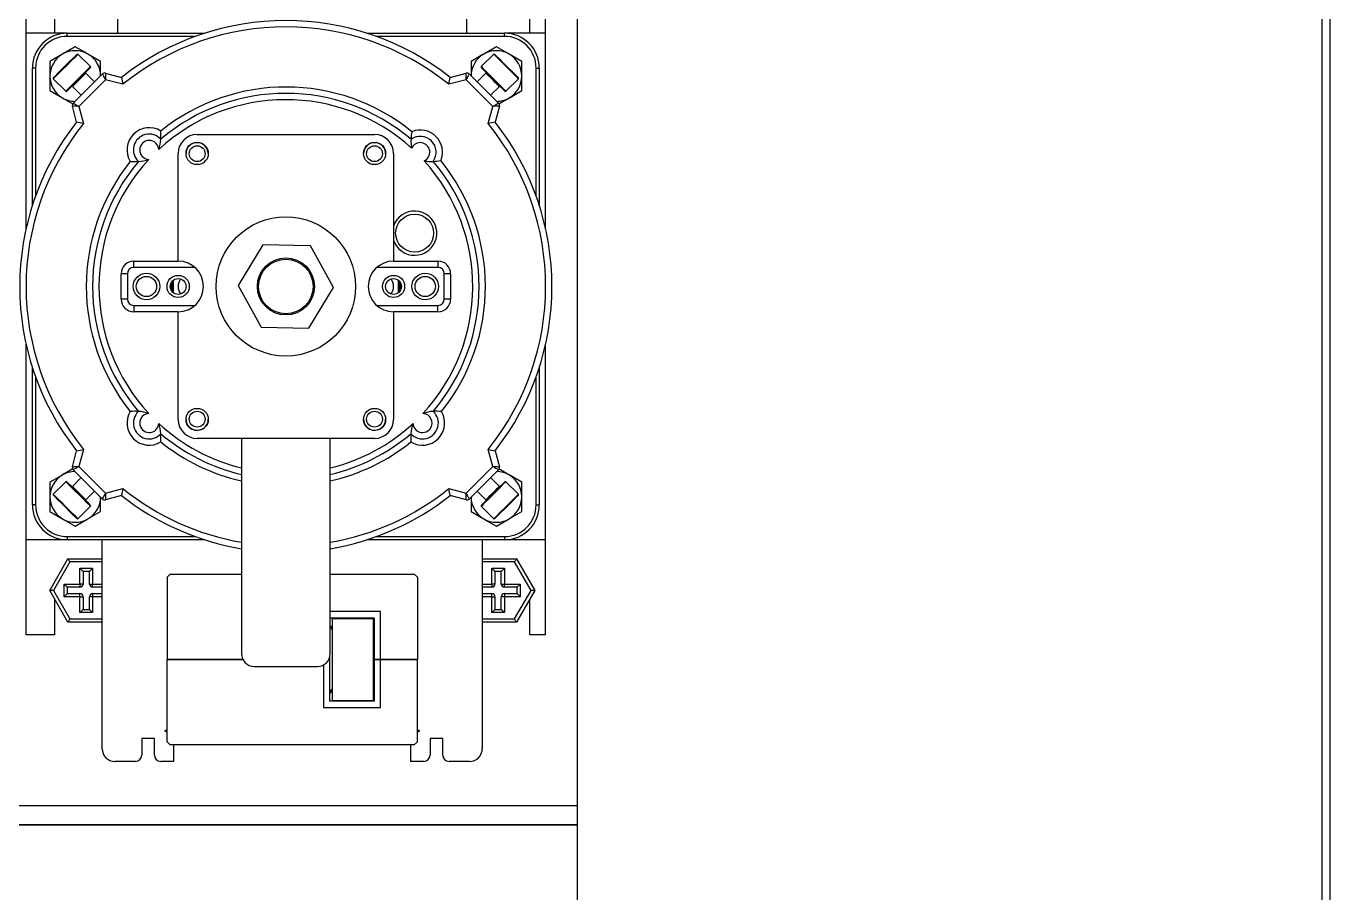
# Model space of a CAD drawing. Header units: millimetres. Extents: x 4754612 to 5801174, y 2368242 to 2777223.
# Drawn here: x 4994168.8 to 4994315.8, y 2456442.9 to 2456540.7 of the extents above; entities that cross this region are included whole.
import ezdxf

# ---------------------------------------------------------------- set-up
doc = ezdxf.new("R2010")
doc.units = ezdxf.units.MM
doc.header["$LTSCALE"] = 1000
doc.layers.add('(주)하나기공-LEADER', color=7, linetype='Continuous')

msp = doc.modelspace()

# ---------------------------------------------------------------- linework, layer by layer
at = {"layer": '(주)하나기공-LEADER', "color": 4}
msp.add_line((4994314.925, 2456468.44), (4994314.925, 2456593.44), dxfattribs=at)
at = {"layer": '(주)하나기공-LEADER', "color": 8, "linetype": 'ByBlock', "lineweight": -2}
for p, q in [((4994168.797, 2456539.868), (4994168.797, 2456550.583)), ((4994227.368, 2456539.868), (4994227.368, 2456550.583)), ((4994172.011, 2456545.477), (4994172.011, 2456539.868)), ((4994218.439, 2456544.991), (4994218.439, 2456539.868)), ((4994179.154, 2456539.868), (4994179.154, 2456543.66)), ((4994225.582, 2456539.868), (4994225.582, 2456544.241)), ((4994168.797, 2456517.804), (4994168.797, 2456539.868)), ((4994173.439, 2456539.868), (4994168.797, 2456539.868)), ((4994173.439, 2456539.511), (4994173.439, 2456539.868)), ((4994173.439, 2456539.868), (4994188.935, 2456539.868)), ((4994187.887, 2456539.511), (4994173.439, 2456539.511)), ((4994207.23, 2456539.868), (4994222.725, 2456539.868)), ((4994222.725, 2456539.511), (4994208.278, 2456539.511)), ((4994227.368, 2456539.868), (4994222.725, 2456539.868)), ((4994222.725, 2456539.511), (4994222.725, 2456539.868)), ((4994227.368, 2456517.804), (4994227.368, 2456539.868)), ((4994174.344, 2456538.335), (4994172.915, 2456537.51)), ((4994221.821, 2456538.335), (4994220.392, 2456537.51)), ((4994171.487, 2456536.685), (4994171.487, 2456535.036)), ((4994173.323, 2456536.287), (4994174.546, 2456537.51)), ((4994176.061, 2456536.096), (4994174.647, 2456537.51)), ((4994177.201, 2456536.685), (4994175.772, 2456537.51)), ((4994177.201, 2456535.036), (4994177.201, 2456536.685)), ((4994218.964, 2456536.685), (4994218.964, 2456535.036)), ((4994221.518, 2456537.51), (4994220.104, 2456536.096)), ((4994224.678, 2456536.685), (4994223.249, 2456537.51)), ((4994224.678, 2456535.036), (4994224.678, 2456536.685)), ((4994169.868, 2456535.94), (4994169.511, 2456535.94)), ((4994169.511, 2456520.444), (4994169.511, 2456535.94)), ((4994169.868, 2456535.94), (4994169.868, 2456521.493)), ((4994171.487, 2456535.036), (4994171.487, 2456533.386)), ((4994171.869, 2456534.733), (4994173.283, 2456533.318)), ((4994173.283, 2456533.318), (4994174.792, 2456534.827)), ((4994174.107, 2456531.971), (4994177.408, 2456535.273)), ((4994174.792, 2456534.827), (4994176.061, 2456536.096)), ((4994176.061, 2456535.995), (4994174.838, 2456534.772)), ((4994175.531, 2456535.364), (4994174.838, 2456534.672)), ((4994176.515, 2456534.38), (4994175.531, 2456535.364)), ((4994177.753, 2456535.365), (4994179.545, 2456534.885)), ((4994216.619, 2456534.885), (4994218.412, 2456535.365)), ((4994218.757, 2456535.273), (4994222.058, 2456531.971)), ((4994220.634, 2456535.364), (4994219.65, 2456534.38)), ((4994222.882, 2456533.318), (4994224.296, 2456534.733)), ((4994224.22, 2456534.909), (4994224.296, 2456534.834)), ((4994224.678, 2456533.386), (4994224.678, 2456535.036)), ((4994226.297, 2456535.94), (4994226.654, 2456535.94)), ((4994226.297, 2456521.493), (4994226.297, 2456535.94)), ((4994226.654, 2456535.94), (4994226.654, 2456520.444)), ((4994171.487, 2456533.386), (4994172.915, 2456532.561)), ((4994174.838, 2456534.672), (4994174.015, 2456533.849)), ((4994174.015, 2456533.849), (4994175, 2456532.864)), ((4994177.767, 2456534.622), (4994174.758, 2456531.612)), ((4994179.708, 2456534.102), (4994177.767, 2456534.622)), ((4994218.398, 2456534.622), (4994216.456, 2456534.102)), ((4994221.407, 2456531.612), (4994218.398, 2456534.622)), ((4994221.165, 2456532.864), (4994222.149, 2456533.849)), ((4994222.803, 2456533.396), (4994222.882, 2456533.318)), ((4994222.08, 2456531.886), (4994223.249, 2456532.561)), ((4994174.495, 2456529.834), (4994174.014, 2456531.626)), ((4994174.758, 2456531.612), (4994175.278, 2456529.671)), ((4994220.887, 2456529.671), (4994221.407, 2456531.612)), ((4994222.15, 2456531.626), (4994221.67, 2456529.834)), ((4994188.082, 2456528.44), (4994208.082, 2456528.44)), ((4994185.939, 2456514.154), (4994185.939, 2456526.297)), ((4994210.225, 2456526.297), (4994210.225, 2456514.154)), ((4994195.496, 2456515.993), (4994192.722, 2456511.405)), ((4994200.856, 2456515.885), (4994195.496, 2456515.993)), ((4994203.442, 2456511.189), (4994200.856, 2456515.885)), ((4994180.939, 2456513.44), (4994180.939, 2456514.154)), ((4994180.939, 2456514.154), (4994185.939, 2456514.154)), ((4994210.225, 2456514.154), (4994215.225, 2456514.154)), ((4994215.225, 2456514.154), (4994215.225, 2456513.44)), ((4994179.511, 2456509.868), (4994179.511, 2456512.726)), ((4994180.225, 2456512.726), (4994179.511, 2456512.726)), ((4994180.225, 2456512.726), (4994180.225, 2456509.868)), ((4994187.829, 2456513.44), (4994180.939, 2456513.44)), ((4994215.225, 2456513.44), (4994208.335, 2456513.44)), ((4994215.939, 2456509.868), (4994215.939, 2456512.726)), ((4994216.654, 2456512.726), (4994215.939, 2456512.726)), ((4994216.654, 2456512.726), (4994216.654, 2456509.868)), ((4994192.722, 2456511.405), (4994195.309, 2456506.709)), ((4994200.669, 2456506.601), (4994203.442, 2456511.189)), ((4994180.225, 2456509.868), (4994179.511, 2456509.868)), ((4994216.654, 2456509.868), (4994215.939, 2456509.868)), ((4994180.939, 2456509.154), (4994180.939, 2456508.44)), ((4994180.939, 2456509.154), (4994187.829, 2456509.154)), ((4994185.939, 2456508.44), (4994180.939, 2456508.44)), ((4994185.939, 2456496.297), (4994185.939, 2456508.44)), ((4994208.335, 2456509.154), (4994215.225, 2456509.154)), ((4994215.225, 2456508.44), (4994210.225, 2456508.44)), ((4994210.225, 2456508.44), (4994210.225, 2456496.297)), ((4994215.225, 2456508.44), (4994215.225, 2456509.154)), ((4994195.309, 2456506.709), (4994200.669, 2456506.601)), ((4994168.797, 2456482.726), (4994168.797, 2456504.79)), ((4994227.368, 2456482.726), (4994227.368, 2456504.79)), ((4994169.511, 2456486.654), (4994169.511, 2456502.15)), ((4994169.868, 2456501.101), (4994169.868, 2456486.654)), ((4994226.297, 2456486.654), (4994226.297, 2456501.101)), ((4994226.654, 2456502.15), (4994226.654, 2456486.654)), ((4994208.082, 2456494.154), (4994188.082, 2456494.154)), ((4994193.082, 2456494.154), (4994193.082, 2456469.868)), ((4994203.082, 2456469.868), (4994203.082, 2456494.154)), ((4994174.014, 2456490.967), (4994174.495, 2456492.76)), ((4994175.278, 2456492.923), (4994174.758, 2456490.982)), ((4994221.407, 2456490.982), (4994220.887, 2456492.923)), ((4994221.67, 2456492.76), (4994222.15, 2456490.967)), ((4994174.084, 2456490.708), (4994172.915, 2456490.033)), ((4994177.408, 2456487.321), (4994174.107, 2456490.623)), ((4994174.758, 2456490.982), (4994177.767, 2456487.972)), ((4994218.398, 2456487.972), (4994221.407, 2456490.982)), ((4994222.058, 2456490.623), (4994218.757, 2456487.321)), ((4994171.487, 2456489.208), (4994171.487, 2456487.558)), ((4994173.283, 2456489.276), (4994171.869, 2456487.861)), ((4994175, 2456489.73), (4994174.015, 2456488.745)), ((4994222.149, 2456488.745), (4994221.165, 2456489.73)), ((4994224.296, 2456487.861), (4994222.882, 2456489.276)), ((4994224.678, 2456489.208), (4994223.249, 2456490.033)), ((4994224.678, 2456487.558), (4994224.678, 2456489.208)), ((4994175.531, 2456487.23), (4994176.515, 2456488.214)), ((4994179.545, 2456487.709), (4994177.753, 2456487.229)), ((4994177.767, 2456487.972), (4994179.708, 2456488.492)), ((4994216.456, 2456488.492), (4994218.398, 2456487.972)), ((4994218.412, 2456487.229), (4994216.619, 2456487.709)), ((4994219.65, 2456488.214), (4994220.634, 2456487.23)), ((4994169.868, 2456486.654), (4994169.511, 2456486.654)), ((4994171.487, 2456487.558), (4994171.487, 2456485.909)), ((4994174.647, 2456485.084), (4994176.061, 2456486.498)), ((4994177.201, 2456485.909), (4994177.201, 2456487.558)), ((4994218.964, 2456487.558), (4994218.964, 2456485.909)), ((4994220.104, 2456486.498), (4994221.518, 2456485.084)), ((4994224.678, 2456485.909), (4994224.678, 2456487.558)), ((4994226.297, 2456486.654), (4994226.654, 2456486.654)), ((4994171.487, 2456485.909), (4994172.915, 2456485.084)), ((4994174.344, 2456484.259), (4994175.772, 2456485.084)), ((4994218.964, 2456485.909), (4994220.392, 2456485.084)), ((4994221.821, 2456484.259), (4994223.249, 2456485.084)), ((4994173.439, 2456482.726), (4994168.797, 2456482.726)), ((4994168.797, 2456472.011), (4994168.797, 2456482.726)), ((4994173.439, 2456483.083), (4994173.439, 2456482.726)), ((4994173.439, 2456483.083), (4994187.887, 2456483.083)), ((4994188.935, 2456482.726), (4994173.439, 2456482.726)), ((4994177.368, 2456459.154), (4994177.368, 2456482.726)), ((4994222.725, 2456482.726), (4994207.23, 2456482.726)), ((4994208.278, 2456483.083), (4994222.725, 2456483.083)), ((4994220.225, 2456482.726), (4994220.225, 2456459.154)), ((4994222.725, 2456483.083), (4994222.725, 2456482.726)), ((4994227.368, 2456482.726), (4994222.725, 2456482.726)), ((4994227.368, 2456472.011), (4994227.368, 2456482.726)), ((4994171.458, 2456477.011), (4994173.52, 2456480.583)), ((4994173.52, 2456480.583), (4994177.368, 2456480.583)), ((4994220.225, 2456480.583), (4994224.073, 2456480.583)), ((4994224.073, 2456480.583), (4994226.135, 2456477.011)), ((4994173.727, 2456480.226), (4994171.871, 2456477.011)), ((4994177.368, 2456480.226), (4994173.727, 2456480.226)), ((4994174.868, 2456477.726), (4994174.868, 2456479.511)), ((4994174.868, 2456479.511), (4994176.297, 2456479.511)), ((4994175.225, 2456479.154), (4994175.225, 2456477.726)), ((4994175.939, 2456479.154), (4994175.225, 2456479.154)), ((4994175.939, 2456477.726), (4994175.939, 2456479.154)), ((4994176.297, 2456479.511), (4994176.297, 2456477.726)), ((4994185.047, 2456478.861), (4994184.689, 2456478.504)), ((4994185.047, 2456478.861), (4994193.082, 2456478.861)), ((4994203.082, 2456478.861), (4994212.547, 2456478.861)), ((4994212.904, 2456478.504), (4994212.547, 2456478.861)), ((4994223.867, 2456480.226), (4994220.225, 2456480.226)), ((4994221.297, 2456479.511), (4994222.725, 2456479.511)), ((4994221.297, 2456477.726), (4994221.297, 2456479.511)), ((4994221.654, 2456479.154), (4994221.654, 2456477.726)), ((4994222.368, 2456479.154), (4994221.654, 2456479.154)), ((4994222.368, 2456477.726), (4994222.368, 2456479.154)), ((4994222.725, 2456479.511), (4994222.725, 2456477.726)), ((4994225.722, 2456477.011), (4994223.867, 2456480.226)), ((4994173.082, 2456476.297), (4994173.082, 2456477.726)), ((4994173.082, 2456477.726), (4994174.868, 2456477.726)), ((4994173.439, 2456477.368), (4994173.439, 2456476.654)), ((4994174.868, 2456477.368), (4994173.439, 2456477.368)), ((4994175.225, 2456477.726), (4994174.868, 2456477.726)), ((4994174.868, 2456477.726), (4994174.868, 2456477.368)), ((4994175.939, 2456477.726), (4994176.297, 2456477.726)), ((4994176.297, 2456477.368), (4994176.297, 2456477.726)), ((4994176.297, 2456477.726), (4994177.368, 2456477.726)), ((4994177.368, 2456477.368), (4994176.297, 2456477.368)), ((4994184.689, 2456478.504), (4994184.689, 2456469.218)), ((4994212.904, 2456478.504), (4994212.904, 2456469.218)), ((4994220.225, 2456477.726), (4994221.297, 2456477.726)), ((4994221.297, 2456477.368), (4994220.225, 2456477.368)), ((4994221.297, 2456477.726), (4994221.297, 2456477.368)), ((4994221.654, 2456477.726), (4994221.297, 2456477.726)), ((4994222.368, 2456477.726), (4994222.725, 2456477.726)), ((4994222.725, 2456477.726), (4994224.511, 2456477.726)), ((4994222.725, 2456477.368), (4994222.725, 2456477.726)), ((4994224.154, 2456477.368), (4994222.725, 2456477.368)), ((4994224.154, 2456476.654), (4994224.154, 2456477.368)), ((4994224.511, 2456477.726), (4994224.511, 2456476.297)), ((4994171.871, 2456477.011), (4994171.458, 2456477.011)), ((4994173.52, 2456473.44), (4994171.458, 2456477.011)), ((4994171.871, 2456477.011), (4994173.727, 2456473.797)), ((4994172.011, 2456476.054), (4994172.011, 2456472.011)), ((4994174.868, 2456476.297), (4994173.082, 2456476.297)), ((4994173.439, 2456476.654), (4994174.868, 2456476.654)), ((4994174.868, 2456476.297), (4994174.868, 2456476.654)), ((4994174.868, 2456474.511), (4994174.868, 2456476.297)), ((4994174.868, 2456476.297), (4994175.225, 2456476.297)), ((4994175.225, 2456476.297), (4994175.225, 2456474.868)), ((4994175.939, 2456474.868), (4994175.939, 2456476.297)), ((4994176.297, 2456476.297), (4994175.939, 2456476.297)), ((4994176.297, 2456476.654), (4994176.297, 2456476.297)), ((4994176.297, 2456476.654), (4994177.368, 2456476.654)), ((4994176.297, 2456476.297), (4994176.297, 2456474.511)), ((4994177.368, 2456476.297), (4994176.297, 2456476.297)), ((4994220.225, 2456476.654), (4994221.297, 2456476.654)), ((4994221.297, 2456476.297), (4994220.225, 2456476.297)), ((4994221.297, 2456476.297), (4994221.297, 2456476.654)), ((4994221.297, 2456474.511), (4994221.297, 2456476.297)), ((4994221.297, 2456476.297), (4994221.654, 2456476.297)), ((4994221.654, 2456476.297), (4994221.654, 2456474.868)), ((4994222.368, 2456474.868), (4994222.368, 2456476.297)), ((4994222.725, 2456476.297), (4994222.368, 2456476.297)), ((4994222.725, 2456476.654), (4994224.154, 2456476.654)), ((4994222.725, 2456476.654), (4994222.725, 2456476.297)), ((4994222.725, 2456476.297), (4994222.725, 2456474.511)), ((4994224.511, 2456476.297), (4994222.725, 2456476.297)), ((4994223.867, 2456473.797), (4994225.722, 2456477.011)), ((4994226.135, 2456477.011), (4994224.073, 2456473.44)), ((4994225.582, 2456472.011), (4994225.582, 2456476.054)), ((4994226.135, 2456477.011), (4994225.722, 2456477.011)), ((4994176.297, 2456474.511), (4994174.868, 2456474.511)), ((4994175.225, 2456474.868), (4994175.939, 2456474.868)), ((4994208.761, 2456474.647), (4994203.082, 2456474.647)), ((4994208.761, 2456469.218), (4994208.761, 2456474.647)), ((4994222.725, 2456474.511), (4994221.297, 2456474.511)), ((4994221.654, 2456474.868), (4994222.368, 2456474.868)), ((4994177.368, 2456473.44), (4994173.52, 2456473.44)), ((4994173.727, 2456473.797), (4994177.368, 2456473.797)), ((4994203.082, 2456473.933), (4994208.047, 2456473.933)), ((4994203.332, 2456473.861), (4994207.975, 2456473.861)), ((4994203.332, 2456464.576), (4994203.332, 2456473.861)), ((4994207.975, 2456473.861), (4994207.975, 2456473.933)), ((4994207.975, 2456464.576), (4994207.975, 2456473.861)), ((4994208.047, 2456473.933), (4994208.047, 2456469.218)), ((4994220.225, 2456473.797), (4994223.867, 2456473.797)), ((4994224.073, 2456473.44), (4994220.225, 2456473.44)), ((4994172.011, 2456472.011), (4994168.797, 2456472.011)), ((4994227.368, 2456472.011), (4994225.582, 2456472.011)), ((4994184.689, 2456469.218), (4994193.239, 2456469.218)), ((4994184.689, 2456459.933), (4994184.689, 2456469.218)), ((4994193.239, 2456469.218), (4994184.689, 2456469.218)), ((4994202.332, 2456468.611), (4994202.332, 2456463.79)), ((4994202.926, 2456469.218), (4994203.047, 2456469.218)), ((4994203.047, 2456469.218), (4994202.926, 2456469.218)), ((4994203.047, 2456469.218), (4994203.047, 2456469.551)), ((4994203.047, 2456464.504), (4994203.047, 2456469.218)), ((4994208.047, 2456469.218), (4994208.761, 2456469.218)), ((4994208.047, 2456469.218), (4994208.047, 2456464.504)), ((4994208.761, 2456469.218), (4994208.047, 2456469.218)), ((4994208.761, 2456469.218), (4994212.904, 2456469.218)), ((4994208.761, 2456463.79), (4994208.761, 2456469.218)), ((4994212.904, 2456469.218), (4994208.761, 2456469.218)), ((4994212.904, 2456459.933), (4994212.904, 2456469.218)), ((4994194.511, 2456468.44), (4994201.654, 2456468.44)), ((4994208.047, 2456464.504), (4994203.047, 2456464.504)), ((4994203.332, 2456464.576), (4994207.975, 2456464.576)), ((4994207.975, 2456464.504), (4994207.975, 2456464.576)), ((4994202.332, 2456463.79), (4994208.761, 2456463.79)), ((4994184.689, 2456461.28), (4994184.414, 2456461.166)), ((4994213.179, 2456461.166), (4994212.904, 2456461.28)), ((4994183.261, 2456460.29), (4994181.832, 2456460.29)), ((4994181.832, 2456460.29), (4994181.832, 2456458.44)), ((4994183.261, 2456458.44), (4994183.261, 2456460.29)), ((4994184.414, 2456461.166), (4994184.689, 2456461.051)), ((4994184.689, 2456459.933), (4994185.047, 2456459.576)), ((4994212.547, 2456459.576), (4994212.904, 2456459.933)), ((4994212.904, 2456461.051), (4994213.179, 2456461.166)), ((4994215.761, 2456460.29), (4994214.332, 2456460.29)), ((4994214.332, 2456460.29), (4994214.332, 2456458.44)), ((4994215.761, 2456458.44), (4994215.761, 2456460.29)), ((4994212.547, 2456459.576), (4994185.047, 2456459.576)), ((4994185.404, 2456459.576), (4994185.404, 2456457.726)), ((4994212.189, 2456457.726), (4994212.189, 2456459.576)), ((4994181.118, 2456457.726), (4994178.797, 2456457.726)), ((4994185.404, 2456457.726), (4994183.975, 2456457.726)), ((4994213.618, 2456457.726), (4994212.189, 2456457.726)), ((4994218.797, 2456457.726), (4994216.475, 2456457.726))]:
    msp.add_line(p, q, dxfattribs=at)
at = {"layer": '(주)하나기공-LEADER', "color": 1}
for p, q in [((4994038.068, 2456450.583), (4994230.925, 2456450.583)), ((4994230.925, 2456450.583), (4994230.925, 2456422.011))]:
    msp.add_line(p, q, dxfattribs=at)
at = {"layer": '(주)하나기공-LEADER', "color": 4}
msp.add_lwpolyline([(4994315.782, 2456593.44), (4994315.782, 2456593.44), (4994315.782, 2456343.44), (4994280.068, 2456343.44), (4994280.068, 2456350.583), (4994272.925, 2456350.583), (4994272.925, 2456351.44), (4994280.925, 2456351.44), (4994280.925, 2456344.297), (4994314.925, 2456344.297), (4994314.925, 2456593.44), (4994315.782, 2456593.44)], close=True, dxfattribs=at)
at = {"layer": '(주)하나기공-LEADER', "color": 8, "linetype": 'ByBlock', "lineweight": -2}
msp.add_lwpolyline([(4994230.925, 2456452.726), (4994038.068, 2456452.726), (4994038.068, 2456555.583), (4994038.068, 2456557.726), (4994230.925, 2456557.726), (4994230.925, 2456555.583)], close=True, dxfattribs=at)
for points in [[(4994175.772, 2456537.51), (4994175.671, 2456537.569), (4994174.344, 2456538.335)], [(4994223.249, 2456537.51), (4994223.148, 2456537.569), (4994221.821, 2456538.335)], [(4994172.915, 2456537.51), (4994172.814, 2456537.451), (4994171.487, 2456536.685)], [(4994171.869, 2456534.834), (4994171.89, 2456534.855), (4994172.065, 2456535.03), (4994172.394, 2456535.359), (4994172.833, 2456535.798), (4994173.323, 2456536.287)], [(4994173.378, 2456536.241), (4994172.87, 2456535.733), (4994172.414, 2456535.278), (4994172.072, 2456534.936), (4994171.891, 2456534.755), (4994171.869, 2456534.733)], [(4994174.647, 2456537.51), (4994174.647, 2456537.51), (4994174.55, 2456537.414), (4994174.279, 2456537.142), (4994173.869, 2456536.733), (4994173.378, 2456536.241)], [(4994220.392, 2456537.51), (4994220.291, 2456537.451), (4994218.964, 2456536.685)], [(4994224.296, 2456534.733), (4994224.218, 2456534.811), (4994223.963, 2456535.065), (4994223.566, 2456535.462), (4994223.08, 2456535.948), (4994222.57, 2456536.458), (4994222.106, 2456536.922), (4994221.75, 2456537.278), (4994221.551, 2456537.478), (4994221.518, 2456537.51)], [(4994221.619, 2456537.51), (4994221.65, 2456537.479), (4994221.843, 2456537.286), (4994222.186, 2456536.943), (4994222.633, 2456536.496), (4994223.124, 2456536.005), (4994223.593, 2456535.537), (4994223.975, 2456535.154), (4994224.22, 2456534.909)], [(4994174.838, 2456534.772), (4994174.348, 2456534.283), (4994173.909, 2456533.844), (4994173.58, 2456533.515), (4994173.405, 2456533.34), (4994173.384, 2456533.318)], [(4994177.767, 2456534.622), (4994177.697, 2456534.749), (4994177.63, 2456534.871), (4994177.568, 2456534.983), (4994177.513, 2456535.082), (4994177.468, 2456535.163), (4994177.435, 2456535.223), (4994177.415, 2456535.26), (4994177.408, 2456535.273)], [(4994177.753, 2456535.365), (4994177.753, 2456535.351), (4994177.754, 2456535.308), (4994177.755, 2456535.24), (4994177.757, 2456535.147), (4994177.759, 2456535.035), (4994177.762, 2456534.906), (4994177.764, 2456534.767), (4994177.767, 2456534.622)], [(4994218.398, 2456534.622), (4994218.4, 2456534.767), (4994218.403, 2456534.906), (4994218.405, 2456535.035), (4994218.408, 2456535.147), (4994218.409, 2456535.24), (4994218.411, 2456535.308), (4994218.412, 2456535.351), (4994218.412, 2456535.365)], [(4994218.757, 2456535.273), (4994218.751, 2456535.263), (4994218.735, 2456535.233), (4994218.709, 2456535.185), (4994218.673, 2456535.12), (4994218.628, 2456535.04), (4994218.577, 2456534.947), (4994218.52, 2456534.844), (4994218.46, 2456534.735), (4994218.398, 2456534.622)], [(4994220.104, 2456536.096), (4994220.136, 2456536.064), (4994220.336, 2456535.864), (4994220.692, 2456535.508), (4994221.156, 2456535.044), (4994221.666, 2456534.534), (4994222.152, 2456534.048), (4994222.549, 2456533.651), (4994222.803, 2456533.396)], [(4994222.781, 2456533.318), (4994222.705, 2456533.394), (4994222.46, 2456533.639), (4994222.077, 2456534.022), (4994221.609, 2456534.49), (4994221.118, 2456534.981), (4994220.671, 2456535.428), (4994220.328, 2456535.771), (4994220.135, 2456535.964), (4994220.104, 2456535.995)], [(4994222.149, 2456533.849), (4994222.107, 2456533.891), (4994221.956, 2456534.042), (4994221.72, 2456534.278), (4994221.434, 2456534.564), (4994221.141, 2456534.857), (4994220.886, 2456535.111), (4994220.709, 2456535.289), (4994220.635, 2456535.363), (4994220.634, 2456535.364)], [(4994223.249, 2456532.561), (4994223.351, 2456532.62), (4994224.678, 2456533.386)], [(4994172.915, 2456532.561), (4994173.017, 2456532.503), (4994174.084, 2456531.886)], [(4994174.107, 2456531.971), (4994174.117, 2456531.966), (4994174.146, 2456531.95), (4994174.194, 2456531.923), (4994174.259, 2456531.887), (4994174.339, 2456531.843), (4994174.432, 2456531.792), (4994174.535, 2456531.735), (4994174.645, 2456531.675), (4994174.758, 2456531.612)], [(4994221.407, 2456531.612), (4994221.52, 2456531.675), (4994221.63, 2456531.735), (4994221.732, 2456531.792), (4994221.825, 2456531.843), (4994221.906, 2456531.887), (4994221.971, 2456531.923), (4994222.019, 2456531.95), (4994222.048, 2456531.966), (4994222.058, 2456531.971)], [(4994174.758, 2456531.612), (4994174.613, 2456531.615), (4994174.473, 2456531.618), (4994174.345, 2456531.62), (4994174.232, 2456531.622), (4994174.14, 2456531.624), (4994174.071, 2456531.625), (4994174.029, 2456531.626), (4994174.014, 2456531.626)], [(4994222.15, 2456531.626), (4994222.139, 2456531.626), (4994222.106, 2456531.626), (4994222.051, 2456531.625), (4994221.976, 2456531.623), (4994221.885, 2456531.621), (4994221.779, 2456531.619), (4994221.661, 2456531.617), (4994221.536, 2456531.615), (4994221.407, 2456531.612)], [(4994174.014, 2456490.967), (4994174.029, 2456490.968), (4994174.071, 2456490.969), (4994174.14, 2456490.97), (4994174.232, 2456490.972), (4994174.345, 2456490.974), (4994174.473, 2456490.976), (4994174.613, 2456490.979), (4994174.758, 2456490.982)], [(4994174.758, 2456490.982), (4994174.631, 2456490.912), (4994174.509, 2456490.844), (4994174.396, 2456490.782), (4994174.297, 2456490.728), (4994174.216, 2456490.683), (4994174.156, 2456490.65), (4994174.119, 2456490.629), (4994174.107, 2456490.623)], [(4994221.407, 2456490.982), (4994221.552, 2456490.979), (4994221.691, 2456490.976), (4994221.82, 2456490.974), (4994221.933, 2456490.972), (4994222.025, 2456490.97), (4994222.094, 2456490.969), (4994222.136, 2456490.968), (4994222.15, 2456490.967)], [(4994222.058, 2456490.623), (4994222.045, 2456490.629), (4994222.008, 2456490.65), (4994221.948, 2456490.683), (4994221.867, 2456490.728), (4994221.769, 2456490.782), (4994221.656, 2456490.844), (4994221.534, 2456490.912), (4994221.407, 2456490.982)], [(4994223.249, 2456490.033), (4994223.148, 2456490.091), (4994222.08, 2456490.708)], [(4994172.915, 2456490.033), (4994172.814, 2456489.974), (4994171.487, 2456489.208)], [(4994176.061, 2456486.498), (4994176.059, 2456486.499), (4994175.942, 2456486.617), (4994175.653, 2456486.906), (4994175.231, 2456487.327), (4994174.734, 2456487.824), (4994174.229, 2456488.33), (4994173.783, 2456488.775), (4994173.458, 2456489.101), (4994173.296, 2456489.263), (4994173.283, 2456489.276)], [(4994173.384, 2456489.276), (4994173.397, 2456489.263), (4994173.552, 2456489.107), (4994173.866, 2456488.794), (4994174.296, 2456488.364), (4994174.783, 2456487.877), (4994175.262, 2456487.398), (4994175.668, 2456486.992), (4994175.946, 2456486.713), (4994176.059, 2456486.6), (4994176.061, 2456486.599)], [(4994220.104, 2456486.599), (4994220.168, 2456486.663), (4994220.402, 2456486.897), (4994220.776, 2456487.272), (4994221.241, 2456487.736), (4994221.732, 2456488.228), (4994222.185, 2456488.68), (4994222.537, 2456489.032), (4994222.741, 2456489.236), (4994222.781, 2456489.276)], [(4994222.882, 2456489.276), (4994222.841, 2456489.235), (4994222.629, 2456489.023), (4994222.263, 2456488.657), (4994221.794, 2456488.188), (4994221.284, 2456487.678), (4994220.802, 2456487.196), (4994220.413, 2456486.807), (4994220.17, 2456486.564), (4994220.104, 2456486.498)], [(4994171.869, 2456487.861), (4994171.882, 2456487.848), (4994172.044, 2456487.687), (4994172.369, 2456487.361), (4994172.815, 2456486.915), (4994173.32, 2456486.41), (4994173.817, 2456485.913), (4994174.239, 2456485.492), (4994174.528, 2456485.203), (4994174.645, 2456485.085), (4994174.647, 2456485.084)], [(4994174.546, 2456485.084), (4994174.544, 2456485.085), (4994174.431, 2456485.198), (4994174.153, 2456485.477), (4994173.746, 2456485.883), (4994173.267, 2456486.362), (4994172.78, 2456486.849), (4994172.351, 2456487.278), (4994172.037, 2456487.592), (4994171.881, 2456487.748), (4994171.869, 2456487.76)], [(4994174.015, 2456488.745), (4994174.044, 2456488.717), (4994174.179, 2456488.582), (4994174.404, 2456488.357), (4994174.685, 2456488.076), (4994174.979, 2456487.781), (4994175.243, 2456487.518), (4994175.434, 2456487.326), (4994175.525, 2456487.235), (4994175.531, 2456487.23)], [(4994177.408, 2456487.321), (4994177.415, 2456487.334), (4994177.435, 2456487.371), (4994177.468, 2456487.431), (4994177.513, 2456487.512), (4994177.568, 2456487.611), (4994177.63, 2456487.723), (4994177.697, 2456487.845), (4994177.767, 2456487.972)], [(4994177.767, 2456487.972), (4994177.764, 2456487.827), (4994177.762, 2456487.688), (4994177.759, 2456487.559), (4994177.757, 2456487.447), (4994177.755, 2456487.354), (4994177.754, 2456487.286), (4994177.753, 2456487.243), (4994177.753, 2456487.229)], [(4994218.412, 2456487.229), (4994218.412, 2456487.24), (4994218.411, 2456487.274), (4994218.41, 2456487.329), (4994218.408, 2456487.403), (4994218.407, 2456487.494), (4994218.405, 2456487.601), (4994218.402, 2456487.718), (4994218.4, 2456487.843), (4994218.398, 2456487.972)], [(4994218.398, 2456487.972), (4994218.46, 2456487.859), (4994218.52, 2456487.75), (4994218.577, 2456487.647), (4994218.628, 2456487.554), (4994218.673, 2456487.474), (4994218.709, 2456487.409), (4994218.735, 2456487.361), (4994218.751, 2456487.331), (4994218.757, 2456487.321)], [(4994220.634, 2456487.23), (4994220.634, 2456487.231), (4994220.702, 2456487.298), (4994220.874, 2456487.47), (4994221.126, 2456487.722), (4994221.417, 2456488.013), (4994221.705, 2456488.301), (4994221.945, 2456488.541), (4994222.101, 2456488.697), (4994222.149, 2456488.745)], [(4994221.518, 2456485.084), (4994221.585, 2456485.15), (4994221.827, 2456485.393), (4994222.216, 2456485.782), (4994222.698, 2456486.264), (4994223.208, 2456486.774), (4994223.678, 2456487.243), (4994224.043, 2456487.609), (4994224.255, 2456487.821), (4994224.296, 2456487.861)], [(4994224.296, 2456487.76), (4994224.256, 2456487.721), (4994224.052, 2456487.517), (4994223.7, 2456487.165), (4994223.248, 2456486.712), (4994222.756, 2456486.221), (4994222.292, 2456485.756), (4994221.917, 2456485.382), (4994221.683, 2456485.148), (4994221.619, 2456485.084)], [(4994172.915, 2456485.084), (4994173.017, 2456485.025), (4994174.344, 2456484.259)], [(4994175.772, 2456485.084), (4994175.874, 2456485.143), (4994177.201, 2456485.909)], [(4994220.392, 2456485.084), (4994220.494, 2456485.025), (4994221.821, 2456484.259)], [(4994223.249, 2456485.084), (4994223.351, 2456485.143), (4994224.678, 2456485.909)], [(4994173.727, 2456480.226), (4994173.686, 2456480.295), (4994173.648, 2456480.362), (4994173.612, 2456480.424), (4994173.581, 2456480.478), (4994173.555, 2456480.523), (4994173.536, 2456480.556), (4994173.524, 2456480.576), (4994173.52, 2456480.583)], [(4994224.073, 2456480.583), (4994224.07, 2456480.577), (4994224.06, 2456480.561), (4994224.045, 2456480.535), (4994224.025, 2456480.499), (4994223.999, 2456480.455), (4994223.97, 2456480.404), (4994223.937, 2456480.348), (4994223.902, 2456480.288), (4994223.867, 2456480.226)], [(4994175.225, 2456479.154), (4994175.218, 2456479.161), (4994175.198, 2456479.181), (4994175.165, 2456479.214), (4994175.121, 2456479.259), (4994175.066, 2456479.313), (4994175.005, 2456479.375), (4994174.938, 2456479.442), (4994174.868, 2456479.511)], [(4994175.939, 2456479.154), (4994175.946, 2456479.161), (4994175.967, 2456479.181), (4994176, 2456479.214), (4994176.044, 2456479.259), (4994176.098, 2456479.313), (4994176.16, 2456479.375), (4994176.227, 2456479.442), (4994176.297, 2456479.511)], [(4994221.654, 2456479.154), (4994221.647, 2456479.161), (4994221.627, 2456479.181), (4994221.594, 2456479.214), (4994221.549, 2456479.259), (4994221.495, 2456479.313), (4994221.433, 2456479.375), (4994221.366, 2456479.442), (4994221.297, 2456479.511)], [(4994222.368, 2456479.154), (4994222.375, 2456479.161), (4994222.395, 2456479.181), (4994222.428, 2456479.214), (4994222.473, 2456479.259), (4994222.527, 2456479.313), (4994222.588, 2456479.375), (4994222.655, 2456479.442), (4994222.725, 2456479.511)], [(4994173.082, 2456477.726), (4994173.152, 2456477.656), (4994173.219, 2456477.589), (4994173.281, 2456477.527), (4994173.335, 2456477.473), (4994173.379, 2456477.429), (4994173.412, 2456477.396), (4994173.433, 2456477.375), (4994173.439, 2456477.368)], [(4994224.154, 2456477.368), (4994224.161, 2456477.375), (4994224.181, 2456477.396), (4994224.214, 2456477.429), (4994224.258, 2456477.473), (4994224.312, 2456477.527), (4994224.374, 2456477.589), (4994224.441, 2456477.656), (4994224.511, 2456477.726)], [(4994173.082, 2456476.297), (4994173.152, 2456476.367), (4994173.219, 2456476.434), (4994173.281, 2456476.495), (4994173.335, 2456476.55), (4994173.379, 2456476.594), (4994173.412, 2456476.627), (4994173.433, 2456476.647), (4994173.439, 2456476.654)], [(4994224.154, 2456476.654), (4994224.161, 2456476.647), (4994224.181, 2456476.627), (4994224.214, 2456476.594), (4994224.258, 2456476.55), (4994224.312, 2456476.495), (4994224.374, 2456476.434), (4994224.441, 2456476.367), (4994224.511, 2456476.297)], [(4994174.868, 2456474.511), (4994174.938, 2456474.581), (4994175.005, 2456474.648), (4994175.066, 2456474.71), (4994175.121, 2456474.764), (4994175.165, 2456474.808), (4994175.198, 2456474.841), (4994175.218, 2456474.862), (4994175.225, 2456474.868)], [(4994176.297, 2456474.511), (4994176.227, 2456474.581), (4994176.16, 2456474.648), (4994176.098, 2456474.71), (4994176.044, 2456474.764), (4994176, 2456474.808), (4994175.967, 2456474.841), (4994175.946, 2456474.862), (4994175.939, 2456474.868)], [(4994221.297, 2456474.511), (4994221.366, 2456474.581), (4994221.433, 2456474.648), (4994221.495, 2456474.71), (4994221.549, 2456474.764), (4994221.594, 2456474.808), (4994221.627, 2456474.841), (4994221.647, 2456474.862), (4994221.654, 2456474.868)], [(4994222.725, 2456474.511), (4994222.655, 2456474.581), (4994222.588, 2456474.648), (4994222.527, 2456474.71), (4994222.473, 2456474.764), (4994222.428, 2456474.808), (4994222.395, 2456474.841), (4994222.375, 2456474.862), (4994222.368, 2456474.868)], [(4994173.727, 2456473.797), (4994173.686, 2456473.727), (4994173.648, 2456473.66), (4994173.612, 2456473.599), (4994173.581, 2456473.544), (4994173.555, 2456473.5), (4994173.536, 2456473.467), (4994173.524, 2456473.447), (4994173.52, 2456473.44)], [(4994224.073, 2456473.44), (4994224.069, 2456473.447), (4994224.057, 2456473.467), (4994224.038, 2456473.5), (4994224.012, 2456473.544), (4994223.981, 2456473.599), (4994223.946, 2456473.66), (4994223.907, 2456473.727), (4994223.867, 2456473.797)], [(4994230.925, 2456452.726), (4994230.925, 2456450.583), (4994038.068, 2456450.583), (4994038.068, 2456452.726)]]:
    msp.add_lwpolyline(points, dxfattribs=at)
for centre, radius in [((4994188.082, 2456526.297), 1.25), ((4994208.082, 2456526.297), 1.25), ((4994188.082, 2456526.271), 0.893), ((4994208.082, 2456526.271), 0.893), ((4994198.082, 2456511.297), 7.857), ((4994212.6, 2456517.311), 2.143), ((4994198.082, 2456511.297), 3.214), ((4994198.082, 2456511.297), 3.071), ((4994182.368, 2456511.297), 1.5), ((4994213.797, 2456511.297), 1.5), ((4994182.368, 2456511.297), 1.143), ((4994185.939, 2456511.297), 1.25), ((4994185.939, 2456511.297), 0.893), ((4994210.225, 2456511.297), 1.25), ((4994210.225, 2456511.297), 0.893), ((4994213.797, 2456511.297), 1.143), ((4994188.082, 2456496.297), 1.25), ((4994188.082, 2456496.323), 0.893), ((4994208.082, 2456496.297), 1.25), ((4994208.082, 2456496.323), 0.893)]:
    msp.add_circle(centre, radius, dxfattribs=at)
for centre, radius, start, end in [((4994198.082, 2456511.297), 30, 51.83714, 128.16286), ((4994198.082, 2456511.297), 29.286, 51.14106, 128.85894), ((4994173.439, 2456535.94), 3.929, 90, 180), ((4994173.439, 2456535.94), 3.571, 90, 180), ((4994222.725, 2456535.94), 3.929, 0, 90), ((4994222.725, 2456535.94), 3.571, 0, 90), ((4994174.344, 2456535.036), 2.857, 60, 120), ((4994221.821, 2456535.036), 2.857, 60, 120), ((4994174.344, 2456535.036), 2.857, 120, 180), ((4994174.596, 2456537.46), 0.0714, 45, 135), ((4994174.344, 2456535.036), 2.857, 0, 60), ((4994221.821, 2456535.036), 2.857, 120, 180), ((4994221.568, 2456537.46), 0.0714, 45, 135), ((4994221.821, 2456535.036), 2.857, 0, 60), ((4994174.344, 2456535.036), 2.857, 180, 240), ((4994171.919, 2456534.783), 0.0714, 135, 225), ((4994175.581, 2456535.414), 0.0714, 135, 225), ((4994176.01, 2456536.046), 0.0714, 315, 45), ((4994177.66, 2456535.02), 0.357, 75, 135), ((4994298.99, 2456559.331), 121.92, 191.56663, 191.94255), ((4994085.144, 2456561.833), 134.209, 348.07503, 348.41653), ((4994218.504, 2456535.02), 0.357, 45, 105), ((4994220.154, 2456536.046), 0.0714, 135, 225), ((4994220.583, 2456535.414), 0.0714, 315, 45), ((4994221.821, 2456535.036), 2.857, 300, 0), ((4994224.245, 2456534.783), 0.0714, 315, 45), ((4994173.334, 2456533.369), 0.0714, 225, 315), ((4994173.965, 2456533.798), 0.0714, 45, 135), ((4994198.082, 2456511.297), 22.5, 50.89656, 128.79694), ((4994222.2, 2456533.798), 0.0714, 45, 135), ((4994222.831, 2456533.369), 0.0714, 225, 315), ((4994174.344, 2456535.036), 2.857, 240, 269.40056), ((4994174.359, 2456531.719), 0.357, 135, 195), ((4994198.082, 2456511.297), 21.071, 47.724, 132.86429), ((4994198.082, 2456511.297), 21.786, 49.64095, 130.30231), ((4994221.821, 2456535.036), 2.857, 270.59944, 300), ((4994221.805, 2456531.719), 0.357, 345, 45), ((4994198.082, 2456511.297), 30, 141.83714, 218.16286), ((4994198.082, 2456511.297), 29.286, 141.14106, 218.85894), ((4994147.265, 2456397.01), 135.586, 78.07658, 78.41461), ((4994182.677, 2456526.702), 2.5, 58.475, 211.525), ((4994176.591, 2456528.322), 7.411, 356.82238, 3.94888), ((4994213.235, 2456526.449), 2.5, 337.39269, 112.60731), ((4994248.891, 2456397.05), 135.545, 101.58534, 101.92347), ((4994198.082, 2456511.297), 29.286, 321.14106, 38.85894), ((4994198.082, 2456511.297), 30, 321.83714, 38.16286), ((4994182.677, 2456526.702), 1.786, 42.65115, 227.34885), ((4994182.677, 2456526.702), 1.071, 2.13073, 267.86927), ((4994180.241, 2456528.079), 3.754, 339.1237, 357.43991), ((4994188.082, 2456526.297), 2.143, 90, 180), ((4994188.082, 2456526.271), 1.25, 0.59085, 179.40931), ((4994208.082, 2456526.271), 1.25, 0.58904, 179.41096), ((4994208.082, 2456526.297), 2.143, 0, 90), ((4994216.463, 2456527.674), 4.279, 177.00066, 190.58193), ((4994220.529, 2456527.523), 8.347, 171.49561, 177.42506), ((4994213.235, 2456526.449), 1.786, 324.2069, 125.7931), ((4994213.235, 2456526.449), 1.071, 294.1725, 155.8275), ((4994198.082, 2456511.297), 22.5, 141.20306, 218.79694), ((4994198.082, 2456511.297), 21.786, 139.69769, 220.30231), ((4994198.082, 2456511.297), 21.071, 137.13571, 222.86429), ((4994181.057, 2456532.788), 7.411, 266.05122, 273.17719), ((4994181.299, 2456529.145), 3.76, 272.57616, 290.86023), ((4994198.082, 2456511.297), 21.071, 317.13571, 42.276), ((4994214.459, 2456529.68), 4.281, 259.42184, 272.99589), ((4994214.312, 2456533.707), 8.31, 272.56193, 278.51779), ((4994198.082, 2456511.297), 21.786, 319.69769, 40.35905), ((4994198.082, 2456511.297), 22.5, 321.20306, 39.10344), ((4994212.6, 2456517.311), 2.5, 225, 161.82347), ((4994212.6, 2456517.311), 2.5, 198.17653, 225), ((4994180.939, 2456512.726), 1.429, 90, 180), ((4994185.939, 2456511.297), 2.857, 270, 90), ((4994210.225, 2456511.297), 2.857, 90, 270), ((4994215.225, 2456512.726), 1.429, 0, 90), ((4994180.939, 2456512.726), 0.714, 90, 180), ((4994215.225, 2456512.726), 0.714, 0, 90), ((4994198.082, 2456511.297), 13, 178.85991, 181.14009), ((4994198.082, 2456511.297), 12.857, 177.54328, 182.45672), ((4994198.082, 2456511.297), 12.714, 176.83607, 183.16393), ((4994187.368, 2456511.297), 1.429, 143.58009, 216.41991), ((4994208.797, 2456511.297), 1.429, 323.58009, 36.41991), ((4994198.082, 2456511.297), 12.714, 356.83607, 3.16393), ((4994198.082, 2456511.297), 12.857, 357.54328, 2.45672), ((4994198.082, 2456511.297), 13, 358.85991, 1.14009), ((4994180.939, 2456509.868), 1.429, 180, 270), ((4994180.939, 2456509.868), 0.714, 180, 270), ((4994215.225, 2456509.868), 1.429, 270, 0), ((4994215.225, 2456509.868), 0.714, 270, 0), ((4994182.677, 2456495.892), 2.5, 148.475, 301.525), ((4994181.057, 2456489.822), 7.395, 86.81502, 93.95663), ((4994182.677, 2456495.892), 1.786, 132.65115, 317.34885), ((4994181.299, 2456493.45), 3.759, 69.13651, 87.42714), ((4994182.677, 2456495.892), 1.071, 92.13073, 357.86927), ((4994213.487, 2456495.892), 1.786, 222.65115, 47.34885), ((4994213.487, 2456495.892), 2.5, 238.475, 31.525), ((4994213.487, 2456495.892), 1.071, 182.13073, 87.86927), ((4994214.865, 2456493.452), 3.757, 92.56717, 110.86917), ((4994215.108, 2456489.822), 7.395, 86.04336, 93.18499), ((4994180.241, 2456494.515), 3.753, 2.55895, 20.87743), ((4994198.082, 2456511.297), 21.071, 227.13571, 256.27346), ((4994188.082, 2456496.297), 2.143, 180, 270), ((4994188.082, 2456496.323), 1.25, 180.58744, 225), ((4994188.082, 2456496.323), 1.25, 225, 359.41272), ((4994198.082, 2456511.297), 21.071, 283.72654, 312.86429), ((4994208.082, 2456496.323), 1.25, 180.57675, 225), ((4994208.082, 2456496.323), 1.25, 225, 359.42411), ((4994208.082, 2456496.297), 2.143, 270, 0), ((4994215.929, 2456494.514), 3.759, 159.13571, 177.42791), ((4994176.593, 2456494.271), 7.409, 356.05035, 3.17839), ((4994198.082, 2456511.297), 22.5, 231.20306, 257.16041), ((4994198.082, 2456511.297), 21.786, 229.69769, 256.73188), ((4994198.082, 2456511.297), 21.786, 283.26812, 310.30231), ((4994198.082, 2456511.297), 22.5, 282.83959, 308.79694), ((4994219.517, 2456494.271), 7.355, 176.79558, 183.97635), ((4994148.172, 2456621.227), 131.136, 281.57968, 281.92918), ((4994247.985, 2456621.186), 131.095, 258.07077, 258.42038), ((4994174.359, 2456490.875), 0.357, 165, 225), ((4994221.805, 2456490.875), 0.357, 315, 15), ((4994174.344, 2456487.558), 2.857, 120, 180), ((4994174.344, 2456487.558), 2.857, 90.59944, 120), ((4994173.334, 2456489.225), 0.0714, 45, 135), ((4994221.821, 2456487.558), 2.857, 60, 89.40056), ((4994222.831, 2456489.225), 0.0714, 45, 135), ((4994221.821, 2456487.558), 2.857, 0, 60), ((4994171.919, 2456487.811), 0.0714, 135, 225), ((4994173.965, 2456488.796), 0.0714, 225, 315), ((4994299.319, 2456463.195), 122.256, 168.05799, 168.43287), ((4994198.082, 2456511.297), 30, 231.83714, 260.40593), ((4994198.082, 2456511.297), 29.286, 231.14106, 260.16964), ((4994198.082, 2456511.297), 29.286, 279.83036, 308.85894), ((4994198.082, 2456511.297), 30, 279.59407, 308.16286), ((4994084.403, 2456460.607), 134.965, 11.5844, 11.92399), ((4994222.2, 2456488.796), 0.0714, 225, 315), ((4994224.245, 2456487.811), 0.0714, 315, 45), ((4994173.439, 2456486.654), 3.929, 180, 270), ((4994173.439, 2456486.654), 3.571, 180, 270), ((4994174.344, 2456487.558), 2.857, 180, 240), ((4994175.581, 2456487.18), 0.0714, 135, 225), ((4994174.344, 2456487.558), 2.857, 300, 0), ((4994176.01, 2456486.548), 0.0714, 315, 45), ((4994177.66, 2456487.574), 0.357, 225, 285), ((4994218.504, 2456487.574), 0.357, 255, 315), ((4994221.821, 2456487.558), 2.857, 180, 240), ((4994220.154, 2456486.548), 0.0714, 135, 225), ((4994220.583, 2456487.18), 0.0714, 315, 45), ((4994222.725, 2456486.654), 3.571, 270, 0), ((4994222.725, 2456486.654), 3.929, 270, 0), ((4994221.821, 2456487.558), 2.857, 300, 0), ((4994174.344, 2456487.558), 2.857, 240, 300), ((4994174.596, 2456485.134), 0.0714, 225, 315), ((4994221.821, 2456487.558), 2.857, 240, 300), ((4994221.568, 2456485.134), 0.0714, 225, 315), ((4994174.868, 2456477.726), 0.357, 270, 0), ((4994176.297, 2456477.726), 0.357, 180, 270), ((4994221.297, 2456477.726), 0.357, 270, 0), ((4994222.725, 2456477.726), 0.357, 180, 270), ((4994174.868, 2456476.297), 0.357, 0, 90), ((4994176.297, 2456476.297), 0.357, 90, 180), ((4994221.297, 2456476.297), 0.357, 0, 90), ((4994222.725, 2456476.297), 0.357, 90, 180), ((4994199.404, 2456469.218), 5.286, 41.99157, 45.89736), ((4994199.404, 2456469.218), 5.143, 40.19176, 44.33403), ((4994194.511, 2456469.868), 1.429, 180, 270), ((4994201.654, 2456469.868), 1.429, 270, 0), ((4994199.404, 2456469.218), 5.143, 315.09947, 319.80824), ((4994199.404, 2456469.218), 5.286, 313.56596, 318.00843), ((4994178.797, 2456459.154), 1.429, 180, 270), ((4994181.118, 2456458.44), 0.714, 270, 0), ((4994183.975, 2456458.44), 0.714, 180, 270), ((4994213.618, 2456458.44), 0.714, 270, 0), ((4994216.475, 2456458.44), 0.714, 180, 270), ((4994218.797, 2456459.154), 1.429, 270, 0)]:
    msp.add_arc(centre, radius, start, end, dxfattribs=at)

doc.saveas('drawing.dxf')
